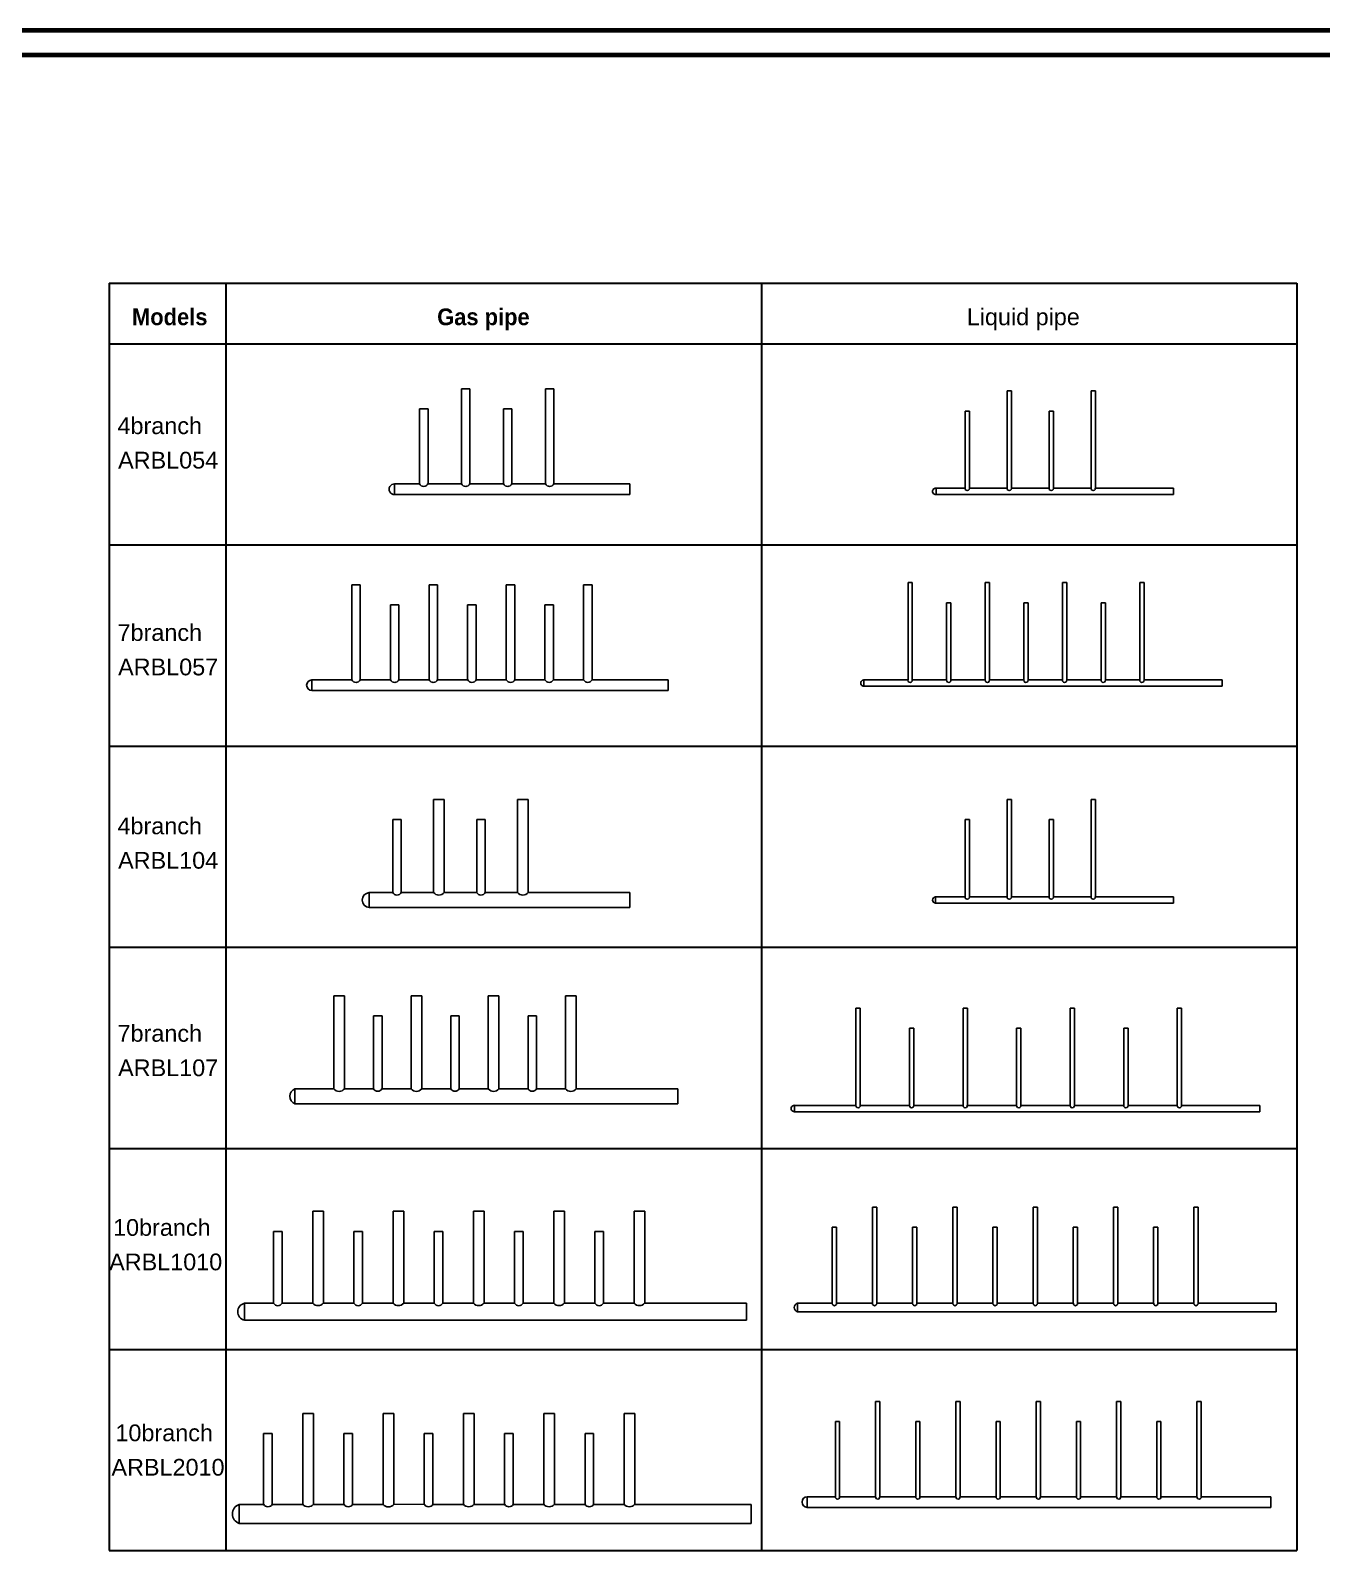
# Model space of a CAD drawing. Extents: x 594 to 813, y 174 to 240.
# Drawn here: x 767.68 to 788.9, y 215.53 to 240.49 of the extents above; entities that cross this region are included whole.
import ezdxf

# ---------------------------------------------------------------- set-up
doc = ezdxf.new("R2010")
doc.units = 0
doc.header["$MEASUREMENT"] = 0
doc.layers.get('0').update_dxf_attribs({"linetype": 'CONTINUOUS', "lineweight": 30})
doc.layers.add('AC.REF(S). PIPING', color=3, linetype='CONTINUOUS', lineweight=30)
doc.layers.add('UG-BORDER', color=20, linetype='CONTINUOUS', lineweight=80)
doc.layers.add('LG-Product', color=3, linetype='CONTINUOUS')
doc.layers.add('LG-TEXT', color=4, linetype='CONTINUOUS')
doc.styles.add('LG-TEXT', font='arial.ttf')

# ---------------------------------------------------------------- blocks, each defined once
blk = doc.blocks.new('A$C7CE67485')
at = {"color": 2}
for p, q in [((-1774.3, 0), (-1774.3, -1892.7)), ((-1774.3, 0), (0, 0)), ((-1600, 0), (-1600, -1892.7)), ((-800, 0), (-800, -1892.7)), ((0, 0), (0, -1892.7)), ((-1774.3, -90.6), (0, -90.6)), ((-1774.3, -390.9), (0, -390.9)), ((-1774.3, -691.3), (0, -691.3)), ((-1774.3, -991.6), (0, -991.6)), ((-1774.3, -1292), (0, -1292)), ((-1774.3, -1592.3), (0, -1592.3)), ((-1774.3, -1892.7), (0, -1892.7))]:
    blk.add_line(p, q, dxfattribs=at)
at = {"layer": 'LG-Product'}
for p, q in [((-1248, -157.8), (-1235.3, -157.8)), ((-1248, -157.8), (-1248, -299.9)), ((-1235.3, -157.8), (-1235.3, -299.9)), ((-1122.6, -157.8), (-1109.9, -157.8)), ((-1122.6, -157.8), (-1122.6, -299.9)), ((-1109.9, -157.8), (-1109.9, -299.9)), ((-433, -161), (-426.6, -161)), ((-433, -161), (-433, -306.2)), ((-426.6, -161), (-426.6, -306.2)), ((-307.6, -161), (-301.2, -161)), ((-307.6, -161), (-307.6, -306.2)), ((-301.2, -161), (-301.2, -306.2)), ((-1310.7, -187.8), (-1298, -187.8)), ((-1310.7, -187.8), (-1310.7, -299.9)), ((-1298, -187.8), (-1298, -299.9)), ((-1185.3, -187.8), (-1172.6, -187.8)), ((-1185.3, -187.8), (-1185.3, -299.9)), ((-1172.6, -187.8), (-1172.6, -299.9)), ((-495.7, -191), (-489.3, -191)), ((-495.7, -191), (-495.7, -306.2)), ((-489.3, -191), (-489.3, -306.2)), ((-370.3, -191), (-363.9, -191)), ((-370.3, -191), (-370.3, -306.2)), ((-363.9, -191), (-363.9, -306.2)), ((-1347.9, -299.9), (-1310.7, -299.9)), ((-1347.9, -299.9), (-1347.9, -315.8)), ((-1347.9, -315.8), (-996.3, -315.8)), ((-1298, -299.9), (-1248, -299.9)), ((-1235.3, -299.9), (-1185.3, -299.9)), ((-1172.6, -299.9), (-1122.6, -299.9)), ((-1109.9, -299.9), (-996.3, -299.9)), ((-996.3, -299.9), (-996.3, -315.8)), ((-539.1, -306.2), (-495.7, -306.2)), ((-539.1, -306.2), (-539.1, -315.7)), ((-539.1, -315.7), (-184.4, -315.7)), ((-489.3, -306.2), (-433, -306.2)), ((-426.6, -306.2), (-370.3, -306.2)), ((-363.9, -306.2), (-307.6, -306.2)), ((-301.2, -306.2), (-184.4, -306.2)), ((-184.4, -306.2), (-184.4, -315.7)), ((-1411.9, -450.5), (-1399.2, -450.5)), ((-1411.9, -450.5), (-1411.9, -592.5)), ((-1399.2, -450.5), (-1399.2, -592.5)), ((-1296.5, -450.5), (-1283.8, -450.5)), ((-1296.5, -450.5), (-1296.5, -592.5)), ((-1283.8, -450.5), (-1283.8, -592.5)), ((-1181.1, -450.5), (-1168.4, -450.5)), ((-1181.1, -450.5), (-1181.1, -592.5)), ((-1168.4, -450.5), (-1168.4, -592.5)), ((-1065.7, -450.5), (-1053, -450.5)), ((-1065.7, -450.5), (-1065.7, -592.5)), ((-1053, -450.5), (-1053, -592.5)), ((-581, -447.3), (-581, -592.5)), ((-581, -447.3), (-574.7, -447.3)), ((-574.7, -447.3), (-574.7, -592.5)), ((-465.6, -447.3), (-465.6, -592.5)), ((-465.6, -447.3), (-459.3, -447.3)), ((-459.3, -447.3), (-459.3, -592.5)), ((-350.2, -447.3), (-350.2, -592.5)), ((-350.2, -447.3), (-343.9, -447.3)), ((-343.9, -447.3), (-343.9, -592.5)), ((-234.8, -447.3), (-234.8, -592.5)), ((-234.8, -447.3), (-228.5, -447.3)), ((-228.5, -447.3), (-228.5, -592.5)), ((-1354.2, -480.5), (-1341.5, -480.5)), ((-1354.2, -480.5), (-1354.2, -592.5)), ((-1341.5, -480.5), (-1341.5, -592.5)), ((-1238.8, -480.5), (-1226.1, -480.5)), ((-1238.8, -480.5), (-1238.8, -592.5)), ((-1226.1, -480.5), (-1226.1, -592.5)), ((-1123.4, -480.5), (-1110.7, -480.5)), ((-1123.4, -480.5), (-1123.4, -592.5)), ((-1110.7, -480.5), (-1110.7, -592.5)), ((-523.3, -477.3), (-523.3, -592.5)), ((-523.3, -477.3), (-517, -477.3)), ((-517, -477.3), (-517, -592.5)), ((-407.9, -477.3), (-407.9, -592.5)), ((-407.9, -477.3), (-401.6, -477.3)), ((-401.6, -477.3), (-401.6, -592.5)), ((-292.5, -477.3), (-292.5, -592.5)), ((-292.5, -477.3), (-286.2, -477.3)), ((-286.2, -477.3), (-286.2, -592.5)), ((-1471.6, -592.5), (-1411.9, -592.5)), ((-1471.6, -592.5), (-1471.6, -608.4)), ((-1471.6, -608.4), (-939.3, -608.4)), ((-1399.2, -592.5), (-1354.2, -592.5)), ((-1341.5, -592.5), (-1296.5, -592.5)), ((-1283.8, -592.5), (-1238.8, -592.5)), ((-1226.1, -592.5), (-1181.1, -592.5)), ((-1168.4, -592.5), (-1123.4, -592.5)), ((-1110.7, -592.5), (-1065.7, -592.5)), ((-1053, -592.5), (-939.3, -592.5)), ((-939.3, -592.5), (-939.3, -608.4)), ((-646.8, -592.5), (-581, -592.5)), ((-646.8, -592.5), (-646.8, -602)), ((-646.8, -602), (-111.7, -602)), ((-574.7, -592.5), (-523.3, -592.5)), ((-517, -592.5), (-465.6, -592.5)), ((-459.3, -592.5), (-407.9, -592.5)), ((-401.6, -592.5), (-350.2, -592.5)), ((-343.9, -592.5), (-292.5, -592.5)), ((-286.2, -592.5), (-234.8, -592.5)), ((-228.5, -592.5), (-111.7, -592.5)), ((-111.7, -592.5), (-111.7, -602)), ((-1289.6, -771.2), (-1273.7, -771.2)), ((-1289.6, -771.2), (-1289.6, -910.1)), ((-1273.7, -771.2), (-1273.7, -910.1)), ((-1164.2, -771.2), (-1148.3, -771.2)), ((-1164.2, -771.2), (-1164.2, -910.1)), ((-1148.3, -771.2), (-1148.3, -910.1)), ((-433, -771.2), (-426.6, -771.2)), ((-433, -771.2), (-433, -916.5)), ((-426.6, -771.2), (-426.6, -916.5)), ((-307.6, -771.2), (-301.2, -771.2)), ((-307.6, -771.2), (-307.6, -916.5)), ((-301.2, -771.2), (-301.2, -916.5)), ((-1350.7, -801.2), (-1338, -801.2)), ((-1350.7, -801.2), (-1350.7, -910.1)), ((-1338, -801.2), (-1338, -910.1)), ((-1225.3, -801.2), (-1212.6, -801.2)), ((-1225.3, -801.2), (-1225.3, -910.1)), ((-1212.6, -801.2), (-1212.6, -910.1)), ((-495.7, -801.2), (-489.3, -801.2)), ((-495.7, -801.2), (-495.7, -916.5)), ((-489.3, -801.2), (-489.3, -916.5)), ((-370.3, -801.2), (-363.9, -801.2)), ((-370.3, -801.2), (-370.3, -916.5)), ((-363.9, -801.2), (-363.9, -916.5)), ((-1386.1, -910.1), (-1350.7, -910.1)), ((-1386.1, -910.1), (-1386.1, -932.3)), ((-1338, -910.1), (-1289.6, -910.1)), ((-1273.7, -910.1), (-1225.3, -910.1)), ((-1212.6, -910.1), (-1164.2, -910.1)), ((-1148.3, -910.1), (-996.3, -910.1)), ((-996.3, -910.1), (-996.3, -932.3)), ((-539.9, -916.5), (-495.7, -916.5)), ((-539.9, -916.5), (-539.9, -926)), ((-539.9, -926), (-184.4, -926)), ((-489.3, -916.5), (-433, -916.5)), ((-426.6, -916.5), (-370.3, -916.5)), ((-363.9, -916.5), (-307.6, -916.5)), ((-301.2, -916.5), (-184.4, -916.5)), ((-184.4, -916.5), (-184.4, -926)), ((-1386.1, -932.3), (-996.3, -932.3)), ((-1438.7, -1064.2), (-1422.8, -1064.2)), ((-1438.7, -1064.2), (-1438.7, -1203.1)), ((-1422.8, -1064.2), (-1422.8, -1203.1)), ((-1323.3, -1064.2), (-1307.4, -1064.2)), ((-1323.3, -1064.2), (-1323.3, -1203.1)), ((-1307.4, -1064.2), (-1307.4, -1203.1)), ((-1207.9, -1064.2), (-1192, -1064.2)), ((-1207.9, -1064.2), (-1207.9, -1203.1)), ((-1192, -1064.2), (-1192, -1203.1)), ((-1092.5, -1064.2), (-1076.6, -1064.2)), ((-1092.5, -1064.2), (-1092.5, -1203.1)), ((-1076.6, -1064.2), (-1076.6, -1203.1)), ((-658.8, -1082.5), (-658.8, -1227.8)), ((-658.8, -1082.5), (-652.4, -1082.5)), ((-652.4, -1082.5), (-652.4, -1227.8)), ((-498.8, -1082.5), (-498.8, -1227.8)), ((-498.8, -1082.5), (-492.4, -1082.5)), ((-492.4, -1082.5), (-492.4, -1227.8)), ((-338.8, -1082.5), (-338.8, -1227.8)), ((-338.8, -1082.5), (-332.4, -1082.5)), ((-332.4, -1082.5), (-332.4, -1227.8)), ((-178.8, -1082.5), (-178.8, -1227.8)), ((-178.8, -1082.5), (-172.4, -1082.5)), ((-172.4, -1082.5), (-172.4, -1227.8)), ((-1379.4, -1094.2), (-1366.7, -1094.2)), ((-1379.4, -1094.2), (-1379.4, -1203.1)), ((-1366.7, -1094.2), (-1366.7, -1203.1)), ((-1264, -1094.2), (-1251.3, -1094.2)), ((-1264, -1094.2), (-1264, -1203.1)), ((-1251.3, -1094.2), (-1251.3, -1203.1)), ((-1148.6, -1094.2), (-1135.9, -1094.2)), ((-1148.6, -1094.2), (-1148.6, -1203.1)), ((-1135.9, -1094.2), (-1135.9, -1203.1)), ((-578.8, -1112.5), (-578.8, -1227.8)), ((-578.8, -1112.5), (-572.4, -1112.5)), ((-572.4, -1112.5), (-572.4, -1227.8)), ((-418.8, -1112.5), (-418.8, -1227.8)), ((-418.8, -1112.5), (-412.4, -1112.5)), ((-412.4, -1112.5), (-412.4, -1227.8)), ((-258.8, -1112.5), (-258.8, -1227.8)), ((-258.8, -1112.5), (-252.4, -1112.5)), ((-252.4, -1112.5), (-252.4, -1227.8)), ((-1496.8, -1203.1), (-1438.7, -1203.1)), ((-1496.8, -1203.1), (-1496.8, -1225.3)), ((-1496.8, -1225.3), (-924.6, -1225.3)), ((-1422.8, -1203.1), (-1379.4, -1203.1)), ((-1366.7, -1203.1), (-1323.3, -1203.1)), ((-1307.4, -1203.1), (-1264, -1203.1)), ((-1251.3, -1203.1), (-1207.9, -1203.1)), ((-1192, -1203.1), (-1148.6, -1203.1)), ((-1135.9, -1203.1), (-1092.5, -1203.1)), ((-1076.6, -1203.1), (-924.6, -1203.1)), ((-924.6, -1203.1), (-924.6, -1225.3)), ((-750.7, -1227.8), (-658.8, -1227.8)), ((-750.7, -1227.8), (-750.7, -1237.3)), ((-750.7, -1237.3), (-55.6, -1237.3)), ((-652.4, -1227.8), (-578.8, -1227.8)), ((-572.4, -1227.8), (-498.8, -1227.8)), ((-492.4, -1227.8), (-418.8, -1227.8)), ((-412.4, -1227.8), (-338.8, -1227.8)), ((-332.4, -1227.8), (-258.8, -1227.8)), ((-252.4, -1227.8), (-178.8, -1227.8)), ((-172.4, -1227.8), (-55.6, -1227.8)), ((-55.6, -1227.8), (-55.6, -1237.3)), ((-634.1, -1379.6), (-634.1, -1523.3)), ((-634.1, -1379.6), (-627.8, -1379.6)), ((-627.8, -1379.6), (-627.8, -1523.3)), ((-514.1, -1379.6), (-514.1, -1523.3)), ((-514.1, -1379.6), (-507.8, -1379.6)), ((-507.8, -1379.6), (-507.8, -1523.3)), ((-394.1, -1379.6), (-394.1, -1523.3)), ((-394.1, -1379.6), (-387.8, -1379.6)), ((-387.8, -1379.6), (-387.8, -1523.3)), ((-274.1, -1379.6), (-274.1, -1523.3)), ((-274.1, -1379.6), (-267.8, -1379.6)), ((-267.8, -1379.6), (-267.8, -1523.3)), ((-154.1, -1379.6), (-154.1, -1523.3)), ((-154.1, -1379.6), (-147.8, -1379.6)), ((-147.8, -1379.6), (-147.8, -1523.3)), ((-1470.2, -1386), (-1470.2, -1523.3)), ((-1470.2, -1386), (-1454.3, -1386)), ((-1454.3, -1386), (-1454.3, -1523.3)), ((-1350.2, -1386), (-1350.2, -1523.3)), ((-1350.2, -1386), (-1334.3, -1386)), ((-1334.3, -1386), (-1334.3, -1523.3)), ((-1230.2, -1386), (-1230.2, -1523.3)), ((-1230.2, -1386), (-1214.3, -1386)), ((-1214.3, -1386), (-1214.3, -1523.3)), ((-1110.2, -1386), (-1110.2, -1523.3)), ((-1110.2, -1386), (-1094.3, -1386)), ((-1094.3, -1386), (-1094.3, -1523.3)), ((-990.2, -1386), (-990.2, -1523.3)), ((-990.2, -1386), (-974.3, -1386)), ((-974.3, -1386), (-974.3, -1523.3)), ((-1528.6, -1416), (-1528.6, -1523.3)), ((-1528.6, -1416), (-1515.9, -1416)), ((-1515.9, -1416), (-1515.9, -1523.3)), ((-1408.6, -1416), (-1408.6, -1523.3)), ((-1408.6, -1416), (-1395.9, -1416)), ((-1395.9, -1416), (-1395.9, -1523.3)), ((-1288.6, -1416), (-1288.6, -1523.3)), ((-1288.6, -1416), (-1275.9, -1416)), ((-1275.9, -1416), (-1275.9, -1523.3)), ((-1168.6, -1416), (-1168.6, -1523.3)), ((-1168.6, -1416), (-1155.9, -1416)), ((-1155.9, -1416), (-1155.9, -1523.3)), ((-1048.6, -1416), (-1048.6, -1523.3)), ((-1048.6, -1416), (-1035.9, -1416)), ((-1035.9, -1416), (-1035.9, -1523.3)), ((-694.1, -1409.6), (-694.1, -1523.3)), ((-694.1, -1409.6), (-687.8, -1409.6)), ((-687.8, -1409.6), (-687.8, -1523.3)), ((-574.1, -1409.6), (-574.1, -1523.3)), ((-574.1, -1409.6), (-567.8, -1409.6)), ((-567.8, -1409.6), (-567.8, -1523.3)), ((-454.1, -1409.6), (-454.1, -1523.3)), ((-454.1, -1409.6), (-447.8, -1409.6)), ((-447.8, -1409.6), (-447.8, -1523.3)), ((-334.1, -1409.6), (-334.1, -1523.3)), ((-334.1, -1409.6), (-327.8, -1409.6)), ((-327.8, -1409.6), (-327.8, -1523.3)), ((-214.1, -1409.6), (-214.1, -1523.3)), ((-214.1, -1409.6), (-207.8, -1409.6)), ((-207.8, -1409.6), (-207.8, -1523.3)), ((-1572.1, -1523.3), (-1528.6, -1523.3)), ((-1572.1, -1523.3), (-1572.1, -1548.7)), ((-1515.9, -1523.3), (-1470.2, -1523.3)), ((-1454.3, -1523.3), (-1408.6, -1523.3)), ((-1395.9, -1523.3), (-1350.2, -1523.3)), ((-1334.3, -1523.2), (-1288.6, -1523.3)), ((-1275.9, -1523.3), (-1230.2, -1523.3)), ((-1214.3, -1523.3), (-1168.6, -1523.3)), ((-1155.9, -1523.3), (-1110.2, -1523.3)), ((-1094.3, -1523.3), (-1048.6, -1523.3)), ((-1035.9, -1523.3), (-990.2, -1523.3)), ((-974.3, -1523.3), (-822.3, -1523.3)), ((-822.3, -1523.3), (-822.3, -1548.7)), ((-746, -1523.3), (-694.1, -1523.3)), ((-746, -1523.3), (-746, -1536)), ((-746, -1536), (-30.9, -1536)), ((-687.8, -1523.3), (-634.1, -1523.3)), ((-627.8, -1523.3), (-574.1, -1523.3)), ((-567.8, -1523.3), (-514.1, -1523.3)), ((-507.8, -1523.3), (-454.1, -1523.3)), ((-447.8, -1523.3), (-394.1, -1523.3)), ((-387.8, -1523.3), (-334.1, -1523.3)), ((-327.8, -1523.3), (-274.1, -1523.3)), ((-267.8, -1523.3), (-214.1, -1523.3)), ((-207.8, -1523.3), (-154.1, -1523.3)), ((-147.8, -1523.3), (-30.9, -1523.3)), ((-30.9, -1523.3), (-30.9, -1536)), ((-1572.1, -1548.7), (-822.3, -1548.7)), ((-629.5, -1670.1), (-629.5, -1812.2)), ((-629.5, -1670.1), (-623.2, -1670.1)), ((-623.2, -1670.1), (-623.2, -1812.2)), ((-509.5, -1670.1), (-509.5, -1812.2)), ((-509.5, -1670.1), (-503.2, -1670.1)), ((-503.2, -1670.1), (-503.2, -1812.2)), ((-389.5, -1670.1), (-389.5, -1812.2)), ((-389.5, -1670.1), (-383.2, -1670.1)), ((-383.2, -1670.1), (-383.2, -1812.2)), ((-269.5, -1670.1), (-269.5, -1812.2)), ((-269.5, -1670.1), (-263.2, -1670.1)), ((-263.2, -1670.1), (-263.2, -1812.2)), ((-149.5, -1670.1), (-149.5, -1812.2)), ((-149.5, -1670.1), (-143.2, -1670.1)), ((-143.2, -1670.1), (-143.2, -1812.2)), ((-1485, -1687.9), (-1485, -1823.6)), ((-1485, -1687.9), (-1469.2, -1687.9)), ((-1469.2, -1687.9), (-1469.2, -1823.6)), ((-1365, -1687.9), (-1365, -1823.6)), ((-1365, -1687.9), (-1349.2, -1687.9)), ((-1349.2, -1687.9), (-1349.2, -1823.6)), ((-1245, -1687.9), (-1245, -1823.6)), ((-1245, -1687.9), (-1229.2, -1687.9)), ((-1229.2, -1687.9), (-1229.2, -1823.6)), ((-1125, -1687.9), (-1125, -1823.6)), ((-1125, -1687.9), (-1109.2, -1687.9)), ((-1109.2, -1687.9), (-1109.2, -1823.6)), ((-1005, -1687.9), (-1005, -1823.6)), ((-1005, -1687.9), (-989.2, -1687.9)), ((-989.2, -1687.9), (-989.2, -1823.6)), ((-689.5, -1700.1), (-689.5, -1812.2)), ((-689.5, -1700.1), (-683.2, -1700.1)), ((-683.2, -1700.1), (-683.2, -1812.2)), ((-569.5, -1700.1), (-569.5, -1812.2)), ((-569.5, -1700.1), (-563.2, -1700.1)), ((-563.2, -1700.1), (-563.2, -1812.2)), ((-449.5, -1700.1), (-449.5, -1812.2)), ((-449.5, -1700.1), (-443.2, -1700.1)), ((-443.2, -1700.1), (-443.2, -1812.2)), ((-329.5, -1700.1), (-329.5, -1812.2)), ((-329.5, -1700.1), (-323.2, -1700.1)), ((-323.2, -1700.1), (-323.2, -1812.2)), ((-209.5, -1700.1), (-209.5, -1812.2)), ((-209.5, -1700.1), (-203.2, -1700.1)), ((-203.2, -1700.1), (-203.2, -1812.2)), ((-1543.5, -1717.9), (-1543.5, -1823.6)), ((-1543.5, -1717.9), (-1530.8, -1717.9)), ((-1530.8, -1717.9), (-1530.8, -1823.6)), ((-1423.5, -1717.9), (-1423.5, -1823.6)), ((-1423.5, -1717.9), (-1410.8, -1717.9)), ((-1410.8, -1717.9), (-1410.8, -1823.6)), ((-1303.5, -1717.9), (-1303.5, -1823.6)), ((-1303.5, -1717.9), (-1290.8, -1717.9)), ((-1290.8, -1717.9), (-1290.8, -1823.6)), ((-1183.5, -1717.9), (-1183.5, -1823.6)), ((-1183.5, -1717.9), (-1170.8, -1717.9)), ((-1170.8, -1717.9), (-1170.8, -1823.6)), ((-1063.5, -1717.9), (-1063.5, -1823.6)), ((-1063.5, -1717.9), (-1050.8, -1717.9)), ((-1050.8, -1717.9), (-1050.8, -1823.6)), ((-731.6, -1812.2), (-689.5, -1812.2)), ((-731.6, -1812.2), (-731.6, -1828.1)), ((-683.2, -1812.2), (-629.5, -1812.2)), ((-623.2, -1812.2), (-569.5, -1812.2)), ((-563.2, -1812.2), (-509.5, -1812.2)), ((-503.2, -1812.2), (-449.5, -1812.2)), ((-443.2, -1812.2), (-389.5, -1812.2)), ((-383.2, -1812.2), (-329.5, -1812.2)), ((-323.2, -1812.2), (-269.5, -1812.2)), ((-263.2, -1812.2), (-209.5, -1812.2)), ((-203.2, -1812.2), (-149.5, -1812.2)), ((-143.2, -1812.2), (-39.3, -1812.2)), ((-39.3, -1812.2), (-39.3, -1828.1)), ((-1580.1, -1823.6), (-1543.5, -1823.6)), ((-1580.1, -1823.6), (-1580.1, -1852.2)), ((-1530.8, -1823.6), (-1485, -1823.6)), ((-1469.2, -1823.6), (-1423.5, -1823.6)), ((-1410.8, -1823.6), (-1365, -1823.6)), ((-1349.1, -1823.5), (-1303.5, -1823.6)), ((-1290.8, -1823.6), (-1245, -1823.6)), ((-1229.2, -1823.6), (-1183.5, -1823.6)), ((-1170.8, -1823.6), (-1125, -1823.6)), ((-1109.2, -1823.6), (-1063.5, -1823.6)), ((-1050.8, -1823.6), (-1005, -1823.6)), ((-989.2, -1823.6), (-815.1, -1823.6)), ((-815.1, -1823.6), (-815.1, -1852.2)), ((-731.6, -1828.1), (-39.3, -1828.1)), ((-1580.1, -1852.2), (-815.1, -1852.2))]:
    blk.add_line(p, q, dxfattribs=at)
for centre, radius, start, end in [((-1348.3, -307.8), 7.95, 86.8356, 273.1644), ((-1304.4, -296.2), 7.33, 209.998, 330.002), ((-1241.7, -296.2), 7.33, 209.998, 330.002), ((-1179, -296.2), 7.33, 209.998, 330.002), ((-1116.3, -296.2), 7.33, 209.998, 330.002), ((-539.6, -311), 4.79, 83.7097, 276.2903), ((-492.5, -306.7), 3.21, 171.7846, 8.2154), ((-429.8, -306.7), 3.21, 171.7846, 8.2154), ((-367.1, -306.7), 3.21, 171.7846, 8.2154), ((-304.4, -306.7), 3.21, 171.7846, 8.2154), ((-1471.4, -600.5), 7.94, 91.3918, 268.6082), ((-1405.5, -588.9), 7.33, 209.998, 330.002), ((-1347.8, -588.9), 7.33, 209.998, 330.002), ((-1290.1, -588.9), 7.33, 209.998, 330.002), ((-1232.4, -588.9), 7.33, 209.998, 330.002), ((-1174.7, -588.9), 7.33, 209.998, 330.002), ((-1117, -588.9), 7.33, 209.998, 330.002), ((-1059.3, -588.9), 7.33, 209.998, 330.002), ((-646.9, -597.3), 4.76, 88.3939, 271.6061), ((-577.9, -593), 3.21, 171.7846, 8.2154), ((-520.2, -593), 3.21, 171.7846, 8.2154), ((-462.5, -593), 3.21, 171.7846, 8.2154), ((-404.8, -593), 3.21, 171.7846, 8.2154), ((-347.1, -593), 3.21, 171.7846, 8.2154), ((-289.4, -593), 3.21, 171.7846, 8.2154), ((-231.7, -593), 3.21, 171.7846, 8.2154), ((-1385.1, -921.2), 11.1, 94.8813, 265.1187), ((-1344.4, -906.4), 7.33, 209.998, 330.002), ((-1281.7, -903.5), 10.3, 219.6361, 320.3639), ((-1219, -906.4), 7.33, 209.998, 330.002), ((-1156.3, -903.5), 10.3, 219.6361, 320.3639), ((-539.6, -921.2), 4.77, 93.4386, 266.5614), ((-492.5, -916.9), 3.21, 171.7846, 8.2154), ((-429.8, -916.9), 3.21, 171.7846, 8.2154), ((-367.1, -916.9), 3.21, 171.7846, 8.2154), ((-304.4, -916.9), 3.21, 171.7846, 8.2154), ((-1492.8, -1214.2), 11.8, 110.1586, 249.8414), ((-1430.8, -1196.6), 10.3, 219.6361, 320.3639), ((-1373.1, -1199.5), 7.33, 209.998, 330.002), ((-1315.4, -1196.6), 10.3, 219.6361, 320.3639), ((-1257.7, -1199.5), 7.33, 209.998, 330.002), ((-1200, -1196.6), 10.3, 219.6361, 320.3639), ((-1142.3, -1199.5), 7.33, 209.998, 330.002), ((-1084.6, -1196.6), 10.3, 219.6361, 320.3639), ((-750.8, -1232.5), 4.76, 88.3939, 271.6061), ((-655.6, -1228.2), 3.21, 171.7846, 8.2154), ((-575.6, -1228.2), 3.21, 171.7846, 8.2154), ((-495.6, -1228.2), 3.21, 171.7846, 8.2154), ((-415.6, -1228.2), 3.21, 171.7846, 8.2154), ((-335.6, -1228.2), 3.21, 171.7846, 8.2154), ((-255.6, -1228.2), 3.21, 171.7846, 8.2154), ((-175.6, -1228.2), 3.21, 171.7846, 8.2154), ((-1569.1, -1536), 13.1, 103.6785, 256.3215), ((-1522.3, -1519.6), 7.33, 209.998, 330.002), ((-1462.3, -1516.5), 10.4, 220.4295, 319.5705), ((-1402.3, -1519.6), 7.33, 209.998, 330.002), ((-1342.3, -1516.4), 10.5, 220.8649, 319.7872), ((-1282.3, -1519.6), 7.33, 209.9715, 329.9754), ((-1222.3, -1516.5), 10.4, 220.4295, 319.5705), ((-1162.3, -1519.6), 7.33, 209.998, 330.002), ((-1102.3, -1516.5), 10.4, 220.4295, 319.5705), ((-1042.3, -1519.6), 7.33, 209.998, 330.002), ((-982.3, -1516.5), 10.4, 220.4295, 319.5705), ((-744.4, -1529.6), 6.57, 104.7413, 255.2587), ((-690.9, -1523.7), 3.21, 171.7846, 8.2154), ((-630.9, -1523.7), 3.21, 171.7846, 8.2154), ((-570.9, -1523.7), 3.21, 171.7846, 8.2154), ((-510.9, -1523.7), 3.21, 171.7846, 8.2154), ((-450.9, -1523.7), 3.21, 171.7846, 8.2154), ((-390.9, -1523.7), 3.21, 171.7846, 8.2154), ((-330.9, -1523.7), 3.21, 171.7846, 8.2154), ((-270.9, -1523.7), 3.21, 171.7846, 8.2154), ((-210.9, -1523.7), 3.21, 171.7846, 8.2154), ((-150.9, -1523.7), 3.21, 171.7846, 8.2154), ((-731.3, -1820.1), 7.94, 91.9259, 268.0741), ((-686.3, -1812.6), 3.21, 171.7846, 8.2154), ((-626.3, -1812.6), 3.21, 171.7846, 8.2154), ((-566.3, -1812.6), 3.21, 171.7846, 8.2154), ((-506.3, -1812.6), 3.21, 171.7846, 8.2154), ((-446.3, -1812.6), 3.21, 171.7846, 8.2154), ((-386.3, -1812.6), 3.21, 171.7846, 8.2154), ((-326.3, -1812.6), 3.21, 171.7846, 8.2154), ((-266.3, -1812.6), 3.21, 171.7846, 8.2154), ((-206.3, -1812.6), 3.21, 171.7846, 8.2154), ((-146.3, -1812.6), 3.21, 171.7846, 8.2154), ((-1574.9, -1837.9), 15.2, 110.1407, 249.8593), ((-1537.1, -1819.9), 7.33, 209.998, 330.002), ((-1477.1, -1816.8), 10.4, 220.4295, 319.5705), ((-1417.1, -1819.9), 7.33, 209.998, 330.002), ((-1357.1, -1816.8), 10.5, 220.8649, 319.7872), ((-1297.1, -1819.9), 7.33, 209.9715, 329.9754), ((-1237.1, -1816.8), 10.4, 220.4295, 319.5705), ((-1177.1, -1819.9), 7.33, 209.998, 330.002), ((-1117.1, -1816.8), 10.4, 220.4295, 319.5705), ((-1057.1, -1819.9), 7.33, 209.998, 330.002), ((-997.1, -1816.8), 10.4, 220.4295, 319.5705)]:
    blk.add_arc(centre, radius, start, end, dxfattribs=at)
at = {"color": 0, "style": 'LG-TEXT'}
blk.add_text('ARBL1010', height=25, dxfattribs=at).set_placement((-1774.3, -1474.1))
at = {"layer": 'LG-TEXT', "color": 0, "style": 'LG-TEXT'}
for s, p in [('4branch', (-1761.8, -225.5)), ('ARBL054', (-1760.9, -276.9)), ('7branch', (-1761.7, -534.3)), ('ARBL057', (-1760.9, -585.7)), ('4branch', (-1761.8, -823)), ('ARBL104', (-1760.9, -874.4)), ('7branch', (-1761.7, -1132.8)), ('ARBL107', (-1760.9, -1184.2)), ('10branch', (-1768.4, -1422.6)), ('10branch', (-1764.9, -1729.3)), ('ARBL2010', (-1770.8, -1780.7))]:
    blk.add_text(s, height=25, dxfattribs=at).set_placement(p)
at = {"layer": 'LG-TEXT', "color": 0, "char_height": 25, "attachment_point": 1, "style": 'LG-TEXT'}
for s, insert, width in [('{\\fDotum|b1|i0|c129|p50;Models}', (-1740.1, -37.9), 118.612), ('{\\fDotum|b1|i0|c129|p50;Gas pipe}', (-1284.3, -37.9), 308.685), ('Liquid pipe', (-493.3, -37.9), 308.685)]:
    blk.add_mtext(s, dxfattribs=dict(at, insert=insert, width=width))

msp = doc.modelspace()

# ---------------------------------------------------------------- linework, layer by layer
at = {"layer": 'UG-BORDER', "color": 7}
for p, q in [((808.113, 240.494), (712.113, 240.494)), ((807.709, 240.09), (712.518, 240.09))]:
    msp.add_line(p, q, dxfattribs=at)

# ---------------------------------------------------------------- block references
at = {"layer": 'AC.REF(S). PIPING', "linetype": 'Continuous', "xscale": 0.0109999999999957, "yscale": 0.0109999999999957, "zscale": 0.0109999999999957}
msp.add_blockref('A$C7CE67485', (788.496, 236.344), dxfattribs=at)

doc.saveas('drawing.dxf')
